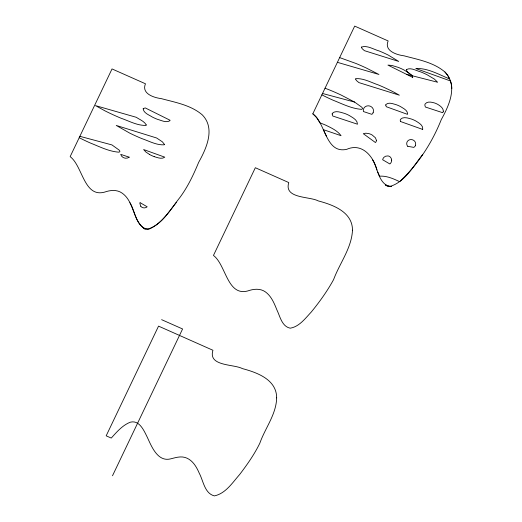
<?xml version="1.0" encoding="UTF-8"?>
<svg xmlns="http://www.w3.org/2000/svg" width="522" height="522" viewBox="0 0 522 522"><rect width="100%" height="100%" fill="white"/><g stroke="black" fill="none" stroke-linecap="round" stroke-linejoin="round"><path stroke-width="0.78" d="M376.943 169.996C373.387 156.15 361.89 142.617 346.758 149.318C325.526 154.068 325.702 122.853 312.815 113.816L354.692 26.1L388.14 40.944C383.872 50.817 396.518 54.869 404.002 55.808C418.07 59.593 433.56 62.275 444.94 72.023C458.264 85.575 449.077 105.607 441.305 119.551C432.04 142.858 417.978 164.515 399.63 181.669C393.36 178.713 386.6 175.62 379.546 176.201L377.797 172.11M422.742 129.293C423.427 125.208 418.592 122.748 415.682 120.908A28.377 26.407 13.4 0 0 411.623 119.107C408.211 118.155 403.18 116.236 400.426 119.388A3.034 2.825 13.4 0 0 400.537 121.482M112.498 475.77L182.583 328.971L161.631 319.673M422.533 154.708C413.143 166.381 404.857 182.237 389.575 186.576A5.846 5.442 13.4 0 1 387.122 186.034C381.987 183.17 389.131 186.667 391.467 186.347A7.478 6.956 13.4 0 1 389.575 186.582C378.411 183.183 378.019 168.541 372.558 159.849M176.482 202.301C168.515 212.245 161.03 224.166 148.796 229.184L143.315 228.055L145.286 229.171C132.523 221.237 134.591 201.831 122.168 193.16C117.594 189.793 111.597 189.995 106.397 191.548C83.983 199.632 83.076 166.316 70.15 156.646L112.028 68.93L145.468 83.774C141.208 93.647 153.846 97.705 161.337 98.638C175.405 102.423 190.895 105.111 202.268 114.86C215.593 128.405 206.412 148.444 198.641 162.388C193.558 174.694 187.829 186.785 179.868 197.538C170.479 209.211 162.192 225.073 146.91 229.406C135.74 226.019 135.348 211.371 129.893 202.68M407.852 146.323L413.731 147.374A4.359 4.059 13.4 0 0 415.46 145.592M406.429 74.281L411.897 75.677L408.863 72.943L404.211 70.092A51.195 47.633 13.4 0 0 398.273 67.397L392.042 65.498L387.918 65.087L412.687 77.393M322.524 93.477L354.608 102.077L361.87 107.291L362.633 108.498L361.811 109.359C351.691 108.752 342.354 103.852 333.049 100.198A206.856 192.461 13.4 0 1 324.645 96.257L321.872 94.854M79.859 136.314L111.943 144.914L119.205 150.127L119.962 151.334L119.146 152.196C109.026 151.582 99.689 146.682 90.384 143.028A206.856 192.461 13.4 0 1 81.98 139.093L79.207 137.684M339.659 57.603L356.134 63.534A232.695 216.499 13.4 0 1 366.163 67.951L378.933 74.463L337.401 62.327M154.218 156.639C157.461 157.566 161.761 159.484 164.782 157.168L143.609 149.546L145.925 152.052L149.612 154.519M400.491 121.502L422.67 129.423M325.036 88.218L327.953 89.34A208.996 194.452 13.4 0 1 341.199 95.082L354.608 102.077M312.815 113.816L316.626 117.567L319.96 122.898A66.842 62.19 13.4 0 1 325.787 125.195C331.294 127.89 337.369 130.585 341.062 135.694L323.281 129.626L324.045 131.244M444.94 72.023L447.628 75.292L449.67 78.985C438.865 74.509 427.596 67.899 415.851 68.539L450.447 80.956A28.958 26.948 13.4 0 1 451.843 88.551M140.81 206.177L139.909 203.704A5.311 4.939 13.4 0 1 139.994 202.588L147.165 206.797A4.359 4.059 13.4 0 1 140.692 206.262M326.341 135.961L324.423 132.046M411.851 75.723A3.55 3.302 13.4 0 1 412.758 77.38M407.773 146.388A4.502 4.189 13.4 0 1 407.786 140.914A4.502 4.189 13.4 0 1 413.554 140.261A4.502 4.189 13.4 0 1 415.316 145.534M373.152 112.7A5.129 4.77 13.4 0 1 371.84 114.331L363.384 111.532A5.161 4.802 13.4 0 1 368.865 105.816A5.161 4.802 13.4 0 1 373.106 112.68M154.218 156.639A31.529 29.336 13.4 0 1 149.612 154.519M385.758 105.072L386.273 106.71L407.447 114.338A1.651 1.533 13.4 0 0 407.571 114.129C407.865 110.305 403.167 108.315 400.446 106.547A31.796 29.584 13.4 0 0 396.505 104.798C393.288 103.93 388.694 101.816 385.902 104.511A1.723 1.605 13.4 0 0 385.758 105.072M332.168 114.011L332.782 116.021L357.492 124.21C357.511 119.792 352.415 117.489 349.179 115.447A35.235 32.782 13.4 0 0 344.696 113.463C340.951 112.445 335.535 110.07 332.351 113.313A2.166 2.016 13.4 0 0 332.175 114.011M391.65 160.13L391.637 160.587A5.461 5.083 13.4 0 1 391.187 162.257A5.422 5.044 13.4 0 1 389.836 163.967L382.659 159.752A5.494 5.109 13.4 0 1 383.037 158.636A5.461 5.083 13.4 0 1 384.055 157.22L385.641 156.208L387.911 155.921A4.052 3.765 13.4 0 1 390.156 156.92L391.232 158.336L391.65 160.13M276.66 397.875C276.262 414.455 265.176 427.994 259.845 443.165C254.403 454.388 247.167 464.619 239.644 474.518C232.46 482.641 225.68 493.525 214.385 495.9C204.565 493.401 203.404 480.964 199.267 473.232C196.474 466.675 192.292 459.569 184.997 457.442C180.214 456.091 175.418 457.657 170.798 458.831C157.742 462.29 151.595 446.545 147.269 437.214C143.974 430.637 139.452 419.753 130.259 422.213C122.416 425.299 116.765 431.975 111.264 438.075L106.175 435.818L158.544 326.126L212.943 350.269C207.808 366.49 233.752 363.971 242.391 368.604C257.072 372.499 276.66 379.566 276.66 397.875M352.487 230.176C351.613 248.178 339.692 263.127 333.597 279.596C327.248 291.178 319.523 301.964 311.151 312.163C305.2 318.472 299.315 326.668 290.219 328.194C281.893 326.537 280.086 316.482 276.908 309.918C274.252 303.347 271.414 296.268 265.476 291.948C260.902 288.588 254.906 288.783 249.705 290.336C227.292 298.421 226.385 265.104 213.459 255.441L255.336 167.725L288.777 182.563C283.642 198.791 309.585 196.265 318.224 200.898C332.905 204.8 352.494 211.867 352.487 230.176M376.421 140.314L376.173 141.54A3.028 2.819 13.4 0 1 375.377 142.499L363.292 133.684L365.863 133.201L368.937 133.639A13.063 12.156 13.4 0 1 372.134 134.983L375.403 137.769L376.421 140.314M406.299 69.72C407.01 72.799 410.599 74.209 412.935 75.944L437.619 82.248L434.421 79.122L427.127 74.776A73.915 68.773 13.4 0 0 420.791 71.932C416.412 70.848 410.436 66.986 406.299 69.72M355.599 79.024L356.396 80.512L358.914 82.606L399.323 95.174L394.58 92.531A157.037 146.114 13.4 0 0 390.397 90.397L383.996 87.376A195.437 181.839 13.4 0 0 378.254 84.897C371.031 82.45 363.658 78.202 355.887 78.646L355.599 79.024M361.42 47.117L362.111 48.631L364.415 50.667L398.704 61.426L388.42 55.169A116.961 108.824 13.4 0 0 379.109 50.934C373.608 49.433 366.979 44.99 361.42 47.117M443.341 111.166L443.106 112.034A2.878 2.675 13.4 0 1 442.656 112.687L425.365 107.017L424.856 105.19A2.975 2.767 13.4 0 1 425.097 104.048C427.179 101.066 431.59 102.09 434.539 102.965A18.433 17.154 13.4 0 1 437.814 104.42C440.274 105.901 443.263 108.002 443.341 111.166M146.258 124.941L145.938 125.41C137.247 125.671 129.065 120.98 120.993 118.207A233.066 216.845 13.4 0 1 114.409 115.355L110.37 113.489A207.13 192.716 13.4 0 1 104.968 110.847L95.448 105.601L136.268 117.293C139.622 119.616 144.287 121.189 146.258 124.941M164.417 144.372L164.117 144.809C156.346 145.253 148.972 141.005 141.749 138.558A191.685 178.341 13.4 0 1 129.73 133.123L116.249 125.437L156.652 138.004L162.335 141.788L164.417 144.372M143.172 108.844C143.654 113.189 149.233 114.977 152.476 117.117A51.658 48.063 13.4 0 0 157.344 119.277C161.187 120.288 166.237 123.179 169.918 120.712A1.266 1.181 13.4 0 0 170.022 120.223L145.246 107.917L143.348 108.583A1.201 1.116 13.4 0 0 143.172 108.844M129.169 157.168L120.719 154.362A5.2 4.842 13.4 0 0 129.169 157.161"/></g></svg>
